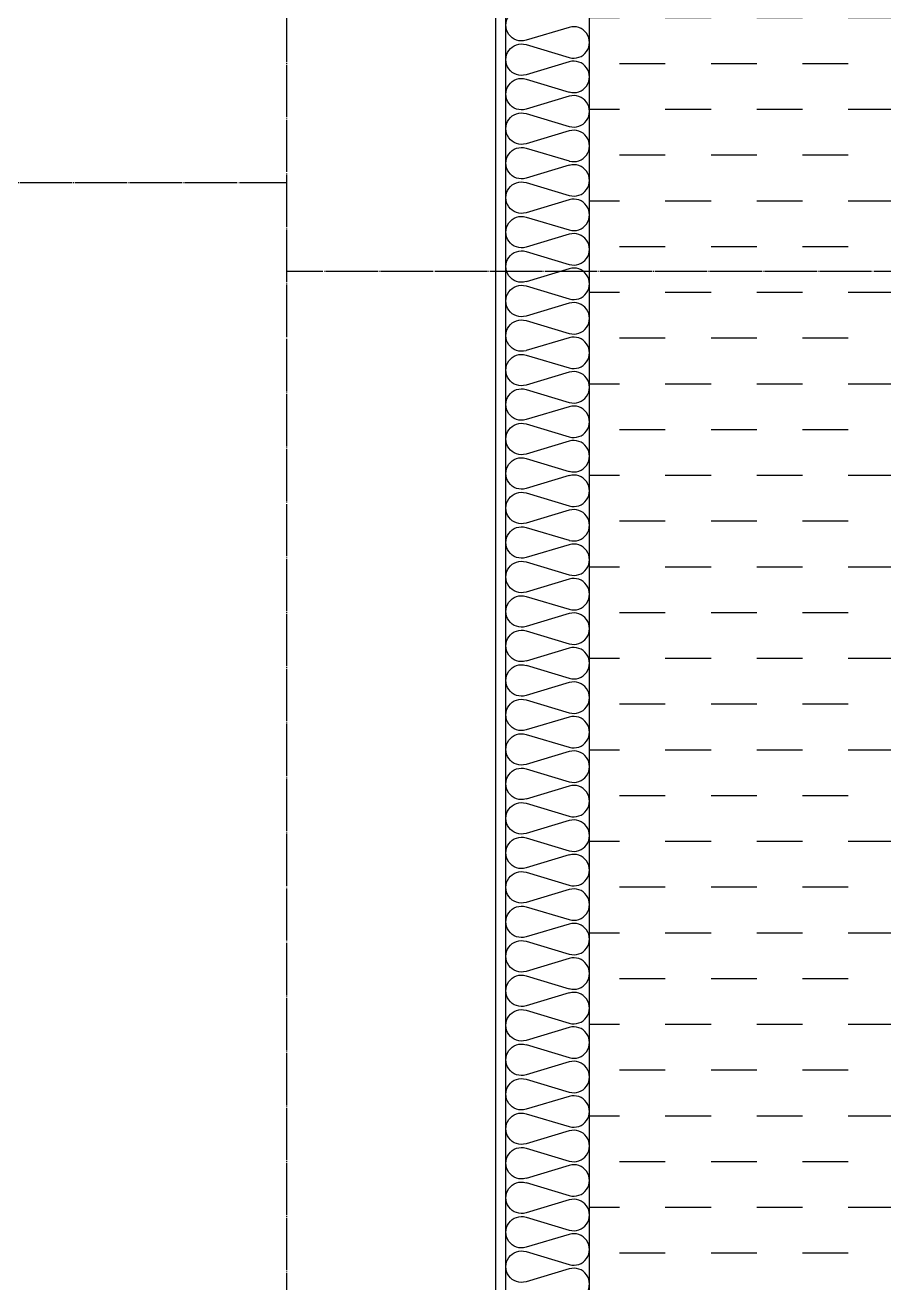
# Model space of a CAD drawing. Header units: millimetres. Extents: x 18456 to 179493, y -203649 to 469211.
# Drawn here: x 141350 to 142171, y 130787 to 131989 of the extents above; entities that cross this region are included whole.
import ezdxf

# ---------------------------------------------------------------- set-up
doc = ezdxf.new("R2010")
doc.units = ezdxf.units.MM
doc.linetypes.add('X-평면도(기본형)$0$CEN', pattern=[52.5, 50, -1, 0.5, -1])
for name, color, linetype, true_color in [('X-평면도(기본형)$0$CEN', 1, 'X-평면도(기본형)$0$CEN', 0xff0000), ('X-평면도(기본형)$0$INS', 9, 'Continuous', 0x808080), ('X-평면도(기본형)$0$INSUL', 9, 'Continuous', 0x808080), ('X-평면도(기본형)$0$W1', 2, 'Continuous', 0xffff00), ('X-평면도(기본형)$0$설비OPEN', 9, 'Continuous', 0x808080)]:
    doc.layers.add(name, color=color, linetype=linetype, true_color=true_color)

# ---------------------------------------------------------------- blocks, each defined once
blk = doc.blocks.new('U182 (X-평면도(기본형)$0$ins-l)')
at = {"layer": 'X-평면도(기본형)$0$INSUL', "color": 8, "true_color": 0x808080}
for p, q in [((3107.7, 75.8), (3092.3, 24.2)), ((3128.3, 24.2), (3112.9, 75.8)), ((3148.9, 75.8), (3133.5, 24.2)), ((3169.6, 24.2), (3154.1, 75.8)), ((3190.2, 75.8), (3174.7, 24.2)), ((3210.8, 24.2), (3195.3, 75.8)), ((3231.4, 75.8), (3215.9, 24.2)), ((3252, 24.2), (3236.5, 75.8)), ((3272.6, 75.8), (3257.1, 24.2)), ((3293.2, 24.2), (3277.8, 75.8)), ((3313.8, 75.8), (3298.4, 24.2)), ((3334.4, 24.2), (3319, 75.8)), ((3355, 75.8), (3339.6, 24.2)), ((3375.7, 24.2), (3360.2, 75.8)), ((3396.3, 75.8), (3380.8, 24.2)), ((3416.9, 24.2), (3401.4, 75.8)), ((3437.5, 75.8), (3422, 24.2)), ((3458.1, 24.2), (3442.6, 75.8)), ((3478.7, 75.8), (3463.2, 24.2)), ((3499.3, 24.2), (3483.9, 75.8)), ((3519.9, 75.8), (3504.5, 24.2)), ((3540.5, 24.2), (3525.1, 75.8)), ((3561.1, 75.8), (3545.7, 24.2)), ((3581.8, 24.2), (3566.3, 75.8)), ((3602.4, 75.8), (3586.9, 24.2)), ((3623, 24.2), (3607.5, 75.8)), ((3643.6, 75.8), (3628.1, 24.2)), ((3664.2, 24.2), (3648.7, 75.8)), ((3684.8, 75.8), (3669.3, 24.2)), ((3705.4, 24.2), (3690, 75.8)), ((3726, 75.8), (3710.6, 24.2)), ((3746.6, 24.2), (3731.2, 75.8)), ((3767.2, 75.8), (3751.8, 24.2)), ((3787.9, 24.2), (3772.4, 75.8)), ((3808.5, 75.8), (3793, 24.2)), ((3829.1, 24.2), (3813.6, 75.8)), ((3849.7, 75.8), (3834.2, 24.2)), ((3870.3, 24.2), (3854.8, 75.8)), ((3890.9, 75.8), (3875.4, 24.2)), ((3911.5, 24.2), (3896.1, 75.8)), ((3932.1, 75.8), (3916.7, 24.2)), ((3952.7, 24.2), (3937.3, 75.8)), ((3973.3, 75.8), (3957.9, 24.2)), ((3993.9, 24.2), (3978.5, 75.8)), ((4014.6, 75.8), (3999.1, 24.2)), ((4035.2, 24.2), (4019.7, 75.8)), ((4055.8, 75.8), (4040.3, 24.2)), ((4076.4, 24.2), (4060.9, 75.8)), ((4097, 75.8), (4081.5, 24.2)), ((4117.6, 24.2), (4102.2, 75.8)), ((4138.2, 75.8), (4122.8, 24.2)), ((4158.8, 24.2), (4143.4, 75.8)), ((4179.4, 75.8), (4164, 24.2)), ((4200, 24.2), (4184.6, 75.8)), ((4220.7, 75.8), (4205.2, 24.2)), ((4241.3, 24.2), (4225.8, 75.8)), ((4261.9, 75.8), (4246.4, 24.2)), ((4282.5, 24.2), (4267, 75.8)), ((4303.1, 75.8), (4287.6, 24.2)), ((4323.7, 24.2), (4308.2, 75.8)), ((4344.3, 75.8), (4328.9, 24.2)), ((4364.9, 24.2), (4349.5, 75.8)), ((4385.5, 75.8), (4370.1, 24.2)), ((4406.1, 24.2), (4390.7, 75.8)), ((4426.8, 75.8), (4411.3, 24.2)), ((4447.4, 24.2), (4431.9, 75.8)), ((4468, 75.8), (4452.5, 24.2)), ((4488.6, 24.2), (4473.1, 75.8)), ((4509.2, 75.8), (4493.7, 24.2)), ((4529.8, 24.2), (4514.3, 75.8)), ((4550.4, 75.8), (4535, 24.2)), ((4571, 24.2), (4555.6, 75.8)), ((4591.6, 75.8), (4576.2, 24.2))]:
    blk.add_line(p, q, dxfattribs=at)
at = {"layer": 'X-평면도(기본형)$0$INSUL', "color": 8, "true_color": 0x808080, "extrusion": (0, 0, -1)}
for centre in [(-3089.7, 81.2), (-3130.9, 81.2), (-3172.1, 81.2), (-3213.4, 81.2), (-3254.6, 81.2), (-3295.8, 81.2), (-3337, 81.2), (-3378.2, 81.2), (-3419.4, 81.2), (-3460.7, 81.2), (-3501.9, 81.2), (-3543.1, 81.2), (-3584.3, 81.2), (-3625.5, 81.2), (-3666.8, 81.2), (-3708, 81.2), (-3749.2, 81.2), (-3790.4, 81.2), (-3831.6, 81.2), (-3872.9, 81.2), (-3914.1, 81.2), (-3955.3, 81.2), (-3996.5, 81.2), (-4037.7, 81.2), (-4079, 81.2), (-4120.2, 81.2), (-4161.4, 81.2), (-4202.6, 81.2), (-4243.8, 81.2), (-4285.1, 81.2), (-4326.3, 81.2), (-4367.5, 81.2), (-4408.7, 81.2), (-4449.9, 81.2), (-4491.2, 81.2), (-4532.4, 81.2), (-4573.6, 81.2)]:
    blk.add_arc(centre, 18.8, 343.3008, 196.6992, dxfattribs=at)
at = {"layer": 'X-평면도(기본형)$0$INSUL', "color": 8, "true_color": 0x808080}
for centre in [(3110.3, 18.8), (3151.5, 18.8), (3192.7, 18.8), (3234, 18.8), (3275.2, 18.8), (3316.4, 18.8), (3357.6, 18.8), (3398.8, 18.8), (3440.1, 18.8), (3481.3, 18.8), (3522.5, 18.8), (3563.7, 18.8), (3604.9, 18.8), (3646.2, 18.8), (3687.4, 18.8), (3728.6, 18.8), (3769.8, 18.8), (3811, 18.8), (3852.3, 18.8), (3893.5, 18.8), (3934.7, 18.8), (3975.9, 18.8), (4017.1, 18.8), (4058.4, 18.8), (4099.6, 18.8), (4140.8, 18.8), (4182, 18.8), (4223.2, 18.8), (4264.5, 18.8), (4305.7, 18.8), (4346.9, 18.8), (4388.1, 18.8), (4429.3, 18.8), (4470.6, 18.8), (4511.8, 18.8), (4553, 18.8), (4594.2, 18.8)]:
    blk.add_arc(centre, 18.8, 163.3008, 16.6992, dxfattribs=at)

msp = doc.modelspace()

# ---------------------------------------------------------------- hatches: boundary and pattern name
at = {"layer": 'X-평면도(기본형)$0$설비OPEN'}
h = msp.add_hatch(dxfattribs=at)
h.set_pattern_fill('DASH', color=256, scale=350, style=0, pattern_type=2)
h.set_pattern_definition([(0, (2049.63, -16491.053), (43.75, 43.75), [43.75, -43.75])])
h.paths.add_polyline_path([(142189.6, 128943.9), (141889.6, 128943.9), (141889.6, 133168.9), (143259.6, 133168.9), (143259.6, 131813.9), (142189.6, 131813.9)], flags=0)

# ---------------------------------------------------------------- linework, layer by layer
at = {"layer": 'X-평면도(기본형)$0$CEN'}
for p, q in [((141599.6, 136098.9), (141599.6, 125703.9)), ((138299.6, 131838.9), (141599.6, 131838.9)), ((143314.6, 131753.9), (141599.6, 131753.9))]:
    msp.add_line(p, q, dxfattribs=at)
at = {"layer": 'X-평면도(기본형)$0$INS'}
for p, q in [((141809.6, 128313.9), (141809.6, 133283.9)), ((141889.6, 128233.9), (141889.6, 133168.9))]:
    msp.add_line(p, q, dxfattribs=at)
at = {"layer": 'X-평면도(기본형)$0$W1'}
msp.add_line((141799.6, 133288.9), (141799.6, 128323.9), dxfattribs=at)
at = {"layer": 'X-평면도(기본형)$0$설비OPEN'}
msp.add_lwpolyline([(142189.6, 128943.9), (141889.6, 128943.9), (141889.6, 133168.9), (143259.6, 133168.9), (143259.6, 131813.9), (142189.6, 131813.9)], close=True, dxfattribs=at)

# ---------------------------------------------------------------- block references
at = {"layer": 'X-평면도(기본형)$0$INSUL', "xscale": -0.7999999999999996, "yscale": 0.7999999999999996, "zscale": 0.7999999999999996, "rotation": 270}
msp.add_blockref('U182 (X-평면도(기본형)$0$ins-l)', (141809.6, 128313.9), dxfattribs=at)

doc.saveas('drawing.dxf')
